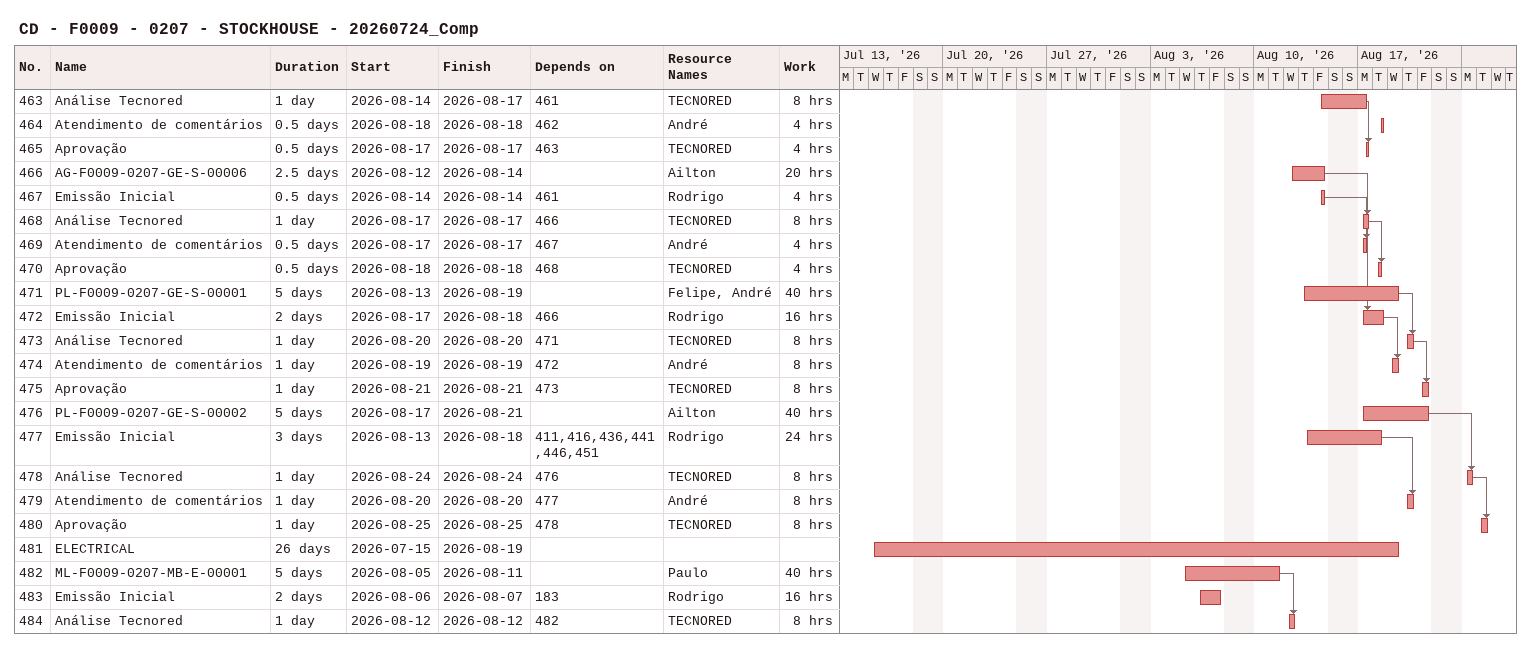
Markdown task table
CD - F0009 - 0207 - STOCKHOUSE - 20260724_Comp

| ID | Task | Duration | Start | Finish | Predecessors | Resources | Work (h) |
|---|---|---|---|---|---|---|---|
| 463 | Análise Tecnored | 1d | 2026-08-14 | 2026-08-17 | 461 | TECNORED | 8 |
| 464 | Atendimento de comentários | 0.5d | 2026-08-18 | 2026-08-18 | 462 | André | 4 |
| 465 | Aprovação | 0.5d | 2026-08-17 | 2026-08-17 | 463 | TECNORED | 4 |
| 466 | AG-F0009-0207-GE-S-00006 | 2.5d | 2026-08-12 | 2026-08-14 |  | Ailton | 20 |
| 467 | Emissão Inicial | 0.5d | 2026-08-14 | 2026-08-14 | 461 | Rodrigo | 4 |
| 468 | Análise Tecnored | 1d | 2026-08-17 | 2026-08-17 | 466 | TECNORED | 8 |
| 469 | Atendimento de comentários | 0.5d | 2026-08-17 | 2026-08-17 | 467 | André | 4 |
| 470 | Aprovação | 0.5d | 2026-08-18 | 2026-08-18 | 468 | TECNORED | 4 |
| 471 | PL-F0009-0207-GE-S-00001 | 5d | 2026-08-13 | 2026-08-19 |  | Felipe, André | 40 |
| 472 | Emissão Inicial | 2d | 2026-08-17 | 2026-08-18 | 466 | Rodrigo | 16 |
| 473 | Análise Tecnored | 1d | 2026-08-20 | 2026-08-20 | 471 | TECNORED | 8 |
| 474 | Atendimento de comentários | 1d | 2026-08-19 | 2026-08-19 | 472 | André | 8 |
| 475 | Aprovação | 1d | 2026-08-21 | 2026-08-21 | 473 | TECNORED | 8 |
| 476 | PL-F0009-0207-GE-S-00002 | 5d | 2026-08-17 | 2026-08-21 |  | Ailton | 40 |
| 477 | Emissão Inicial | 3d | 2026-08-13 | 2026-08-18 | 411, 416, 436, 441, 446, 451 | Rodrigo | 24 |
| 478 | Análise Tecnored | 1d | 2026-08-24 | 2026-08-24 | 476 | TECNORED | 8 |
| 479 | Atendimento de comentários | 1d | 2026-08-20 | 2026-08-20 | 477 | André | 8 |
| 480 | Aprovação | 1d | 2026-08-25 | 2026-08-25 | 478 | TECNORED | 8 |
| 481 | ELECTRICAL | 26d | 2026-07-15 | 2026-08-19 |  |  |  |
| 482 | ML-F0009-0207-MB-E-00001 | 5d | 2026-08-05 | 2026-08-11 |  | Paulo | 40 |
| 483 | Emissão Inicial | 2d | 2026-08-06 | 2026-08-07 | 183 | Rodrigo | 16 |
| 484 | Análise Tecnored | 1d | 2026-08-12 | 2026-08-12 | 482 | TECNORED | 8 |
